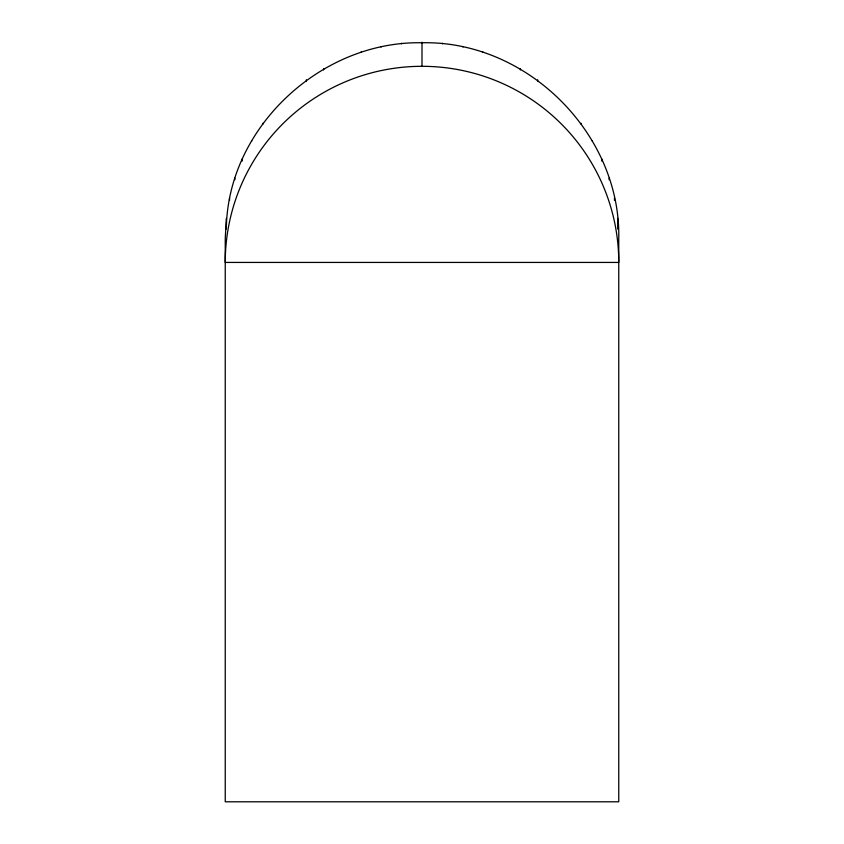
<?xml version="1.0" encoding="UTF-8"?>
<svg xmlns="http://www.w3.org/2000/svg" width="844" height="844" viewBox="0 0 844 844"><rect width="100%" height="100%" fill="white"/><g stroke="black" fill="none" stroke-linecap="round" stroke-linejoin="round"><path stroke-width="1.27" d="M226.319 218.396L225.242 238.894L225.242 801.8L618.757 801.8L618.757 238.894C621.121 133.837 526.92 40.343 422 42.77C321.226 40.649 227.426 127.56 226.319 229.062M617.681 218.343L617.681 229.062M614.464 198.002L614.464 200.323M609.125 178.116L609.125 179.761M601.751 158.894L601.751 161.056M592.404 140.547L592.404 141.349M581.178 123.287L581.178 124.216M537.649 79.769L537.649 81.056M520.379 68.554L520.379 69.925M482.8 51.832L482.8 52.37M462.913 46.494L462.913 47.053M442.562 43.276L442.562 43.835M422 42.2L422 66.307A196.757 196.135 0 0 1 618.757 262.431L225.242 262.431A196.757 196.135 0 0 1 422 66.307M401.438 43.276L401.438 43.835M381.087 46.494L381.087 47.053M361.2 51.832L361.2 52.37M323.621 68.554L323.621 69.925M306.351 79.769L306.351 81.056M262.822 123.287L262.822 124.216M251.596 140.547L251.596 141.349M242.249 158.894L242.249 161.056M234.875 178.116L234.875 179.761M229.536 198.002L229.536 200.323"/></g></svg>
